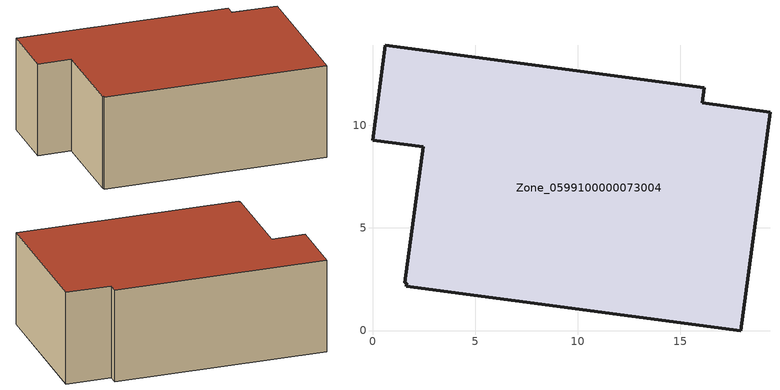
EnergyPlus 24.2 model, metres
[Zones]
Zone_0599100000073004
 floor ground (C_G): 0.61,13.89 16.16,11.84 16.06,11.09 19.37,10.63 17.95,0 1.64,2.15 1.66,2.31 1.58,2.32 2.47,8.96 0,9.28 z0
 wall outside (C_F): 17.95,0 19.37,10.63 16.06,11.09 16.16,11.84 0.61,13.89 0,9.28 2.47,8.96 1.58,2.32 1.66,2.31 1.64,2.15 17.95,0 z0:7.03
 roof outside (C_R): 1.64,2.15 17.95,0 19.37,10.63 16.06,11.09 16.16,11.84 0.61,13.89 0,9.28 2.47,8.96 1.58,2.32 1.66,2.31 z7.03
[BUILDING]
Pand.0599100000073004: North Axis=0; Terrain=City; Loads Convergence Tolerance Value=0.04; Temperature Convergence Tolerance Value=0.4; Solar Distribution=FullExterior; Maximum Number of Warmup Days=25; Minimum Number of Warmup Days=1
[Site:Location]
Rotterdam.The.Hague.AP_ZH_NLD Design_Conditions: Latitude=51.96; Longitude=4.45; Time Zone=1; Elevation=-4.5
[SITE:GROUNDTEMPERATURE:BUILDINGSURFACE]
18, 18, 18, 18, 18, 18, 18, 18, 18, 18, 18, 18
[MATERIAL] Thermal Absorptance=0.9; Solar Absorptance=0.7; Visible Absorptance=0.7
Name | Roughness | Thickness | Conductivity | Density | Specific Heat
G.D.1965-1974 | MediumSmooth | 0.15 | 0.882353 | 540 | 1210
F.D.1965-1974 | Rough | 0.3 | 0.697674 | 1920 | 840
R.D.1965-1974 | MediumRough | 0.2 | 0.232558 | 1500 | 1000
[CONSTRUCTION]
C_G: G.D.1965-1974
C_F: F.D.1965-1974
C_R: R.D.1965-1974
[ZONE]
Zone_0599100000073004: Type=1; Multiplier=1; Ceiling Height=Autocalculate; Volume=Autocalculate; Floor Area=autocalculate; Part of Total Floor Area=Yes
[ZONEINFILTRATION:DESIGNFLOWRATE]
Infil_Zone_0599100000073004: Zone or ZoneList or Space or SpaceList=Zone_0599100000073004; Schedule=AlwaysOn; Design Flow Rate Calculation Method=Flow/Area; Flow Rate per Floor Area=0.0042; Constant Term Coefficient=1; Temperature Term Coefficient=0; Velocity Term Coefficient=0; Velocity Squared Term Coefficient=0
[HVACTEMPLATE:ZONE:IDEALLOADSAIRSYSTEM]
Zone_0599100000073004: Maximum Heating Supply Air Temperature=50; Minimum Cooling Supply Air Temperature=13; Maximum Heating Supply Air Humidity Ratio=0.0156; Minimum Cooling Supply Air Humidity Ratio=0.0077; Heating Limit=NoLimit; Cooling Limit=NoLimit; Dehumidification Control Type=ConstantSensibleHeatRatio; Cooling Sensible Heat Ratio=0.7; Dehumidification Setpoint=60; Humidification Control Type=None; Humidification Setpoint=30; Outdoor Air Method=None; Outdoor Air Flow Rate per Person=0.00944; Outdoor Air Flow Rate per Zone Floor Area=0; Outdoor Air Flow Rate per Zone=0; Demand Controlled Ventilation Type=None; Outdoor Air Economizer Type=NoEconomizer; Heat Recovery Type=None; Sensible Heat Recovery Effectiveness=0.7; Latent Heat Recovery Effectiveness=0.65
[ZONECONTROL:THERMOSTAT]
ThermostatControl_Zone_0599100000073004: Zone or ZoneList=Zone_0599100000073004; Control Type Schedule=DualSetpointControlType; Control 1=Thermostat_Zone_0599100000073004; Temperature Difference Between Cutout And Setpoint=0
[THERMOSTATSETPOINT:DUALSETPOINT]
Thermostat_Zone_0599100000073004: Heating Setpoint Temperature Schedule=HeatingSetpoint_Zone_0599100000073004; Cooling Setpoint Temperature Schedule=CoolingSetpoint_Zone_0599100000073004
[SCHEDULE:COMPACT]
HeatingSetpoint_Zone_0599100000073004: Through: 12/31, For: AllDays, Until: 24:00, 21
CoolingSetpoint_Zone_0599100000073004: Through: 12/31, For: AllDays, Until: 24:00, 24
DualSetpointControlType: Through: 12/31, For: AllDays, Until: 24:00, 4
AlwaysOn: Through: 12/31, For: AllDays, Until: 24:00, 1
